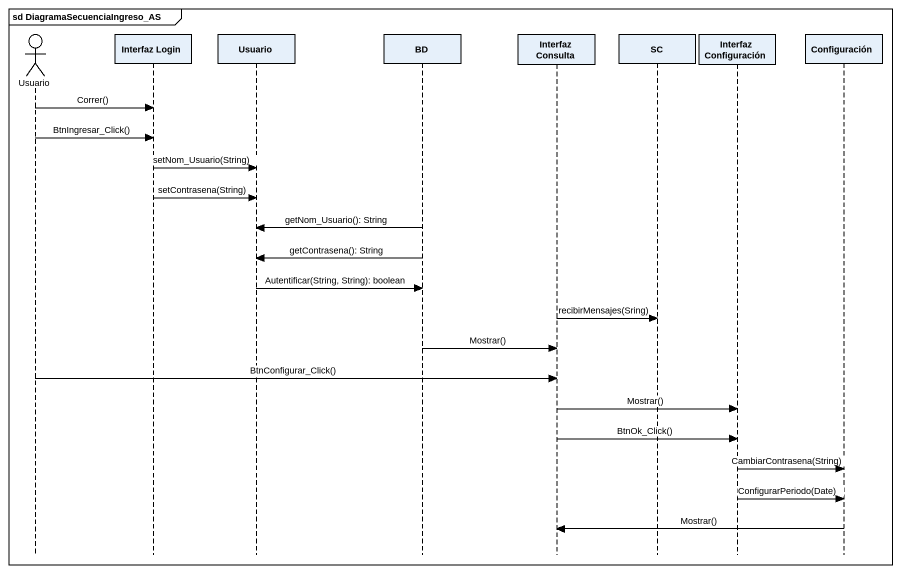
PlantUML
@startuml
mainframe sd DiagramaSecuenciaIngreso_AS
hide footbox
actor Usuario
participant "Interfaz Login" as Interfaz_Login
participant "Usuario" as Usuario_2
participant BD
participant "Interfaz Consulta" as Interfaz_Consulta
participant SC
participant "Interfaz Configuración" as Interfaz_Configuración
participant Configuración

Usuario -> Interfaz_Login : Correr()
Usuario -> Interfaz_Login : BtnIngresar_Click()
Interfaz_Login -> Usuario_2 : setNom_Usuario(String)
Interfaz_Login -> Usuario_2 : setContrasena(String)
BD -> Usuario_2 : getNom_Usuario(): String
BD -> Usuario_2 : getContrasena(): String
Usuario_2 -> BD : Autentificar(String, String): boolean
Interfaz_Consulta -> SC : recibirMensajes(Sring)
BD -> Interfaz_Consulta : Mostrar()
Usuario -> Interfaz_Consulta : BtnConfigurar_Click()
Interfaz_Consulta -> Interfaz_Configuración : Mostrar()
Interfaz_Consulta -> Interfaz_Configuración : BtnOk_Click()
Interfaz_Configuración -> Configuración : CambiarContrasena(String)
Interfaz_Configuración -> Configuración : ConfigurarPeriodo(Date)
Configuración -> Interfaz_Consulta : Mostrar()
@enduml
